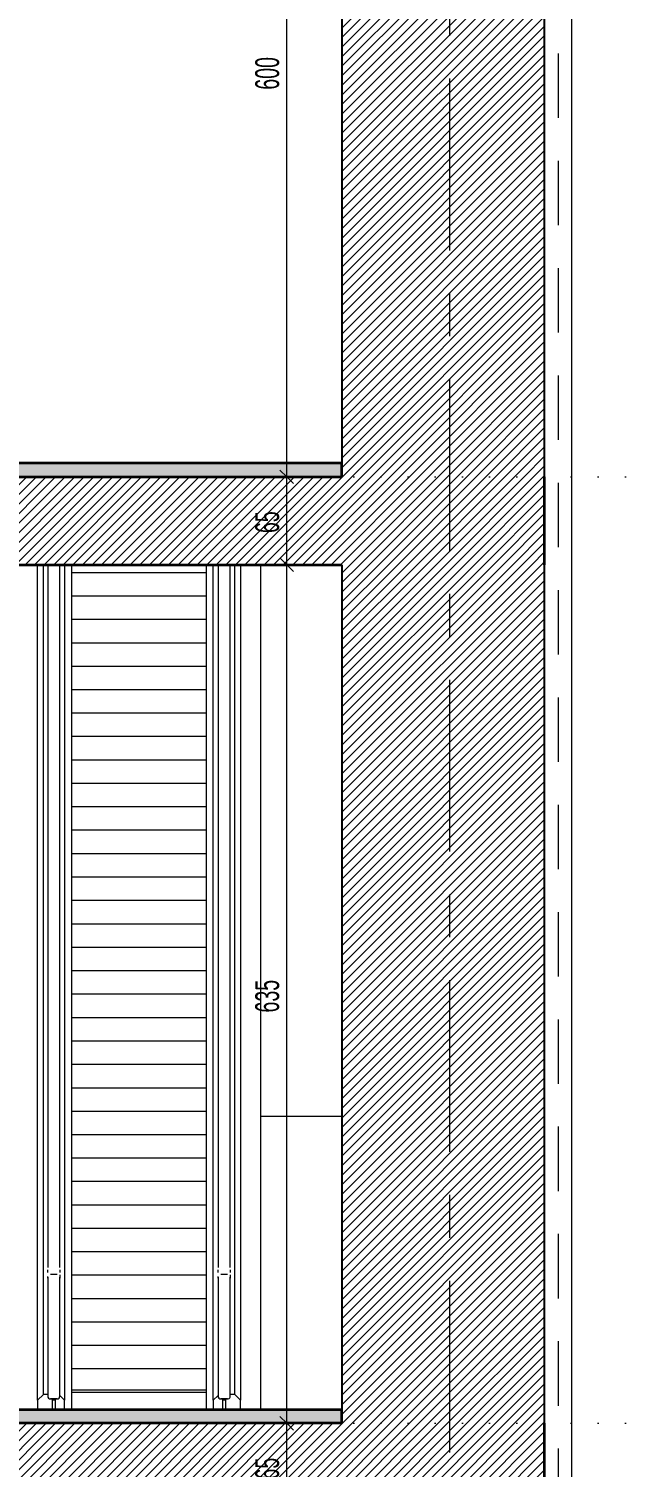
# Model space of a CAD drawing. Header units: centimetres. Extents: x 1976 to 8269, y 9888 to 14030.
# Drawn here: x 6319 to 6772, y 11598 to 12661 of the extents above; entities that cross this region are included whole.
import ezdxf

# ---------------------------------------------------------------- set-up
doc = ezdxf.new("R2010")
doc.units = ezdxf.units.CM
doc.header["$LTSCALE"] = 200
for name, pattern in [('Dot 1mm', [0.1, 0, -0.1]), ('Grid Line 1_4_', [1.11125, 0.635, -0.15875, 0.15875, -0.15875]), ('Overhead', [0.396875, 0.238125, -0.15875])]:
    doc.linetypes.add(name, pattern=pattern)
for name, color, linetype, lineweight in [('A-ANNO-DIMS', 211, 'Continuous', 9), ('A-ANNO-DIMS-100', 211, 'Continuous', 9), ('A-DETL', 90, 'Continuous', 9), ('A-FLOR', 192, 'Continuous', 9), ('A-FLOR-LEVL', 51, 'Continuous', 9), ('A-FLOR-OVHD', 1, 'Overhead', 9), ('A-FLOR-PATT', 8, 'Continuous', 9), ('A-GENM', 13, 'Continuous', 9), ('A-WALL', 113, 'Continuous', 9), ('A-WALL-PATT', 111, 'Continuous', 25), ('S-GRID', 1, 'Continuous', 9)]:
    doc.layers.add(name, color=color, linetype=linetype, lineweight=lineweight)
doc.styles.add('Swis721 LtCn BT_2', font='swisscl.ttf', dxfattribs={"width": 0.8, "height": 17.639445})
doc.dimstyles.new('IUAS_DIMENSION_INSIDE_100', dxfattribs={"dimscale": 30.48, "dimtxt": 18, "dimasz": 0.328084, "dimexe": 0.328084, "dimexo": 0.0625, "dimgap": 0, "dimtad": 1, "dimdec": 0, "dimdsep": 46, "dimtxsty": 'Swis721 LtCn BT_2', "dimblk1": 'OBLIQUE', "dimblk2": 'OBLIQUE', "dimsah": 1, "dimcen": 0.09, "dimdle": 0.328084, "dimazin": 0, "dimtfac": 1, "dimtdec": 4, "dimtix": 1, "dimtmove": 0, "dimatfit": 3, "dimfxl": 0.656168, "dimfxlon": 1, "dimtvp": 1, "dimtolj": 1, "dimtzin": 0, "dimarcsym": 2})
pattern_1 = [(45, (4932.762, 11977.5), (-3.535534, 3.535534), [])]
pattern_2 = [(50, (4932.76, 11977.5), (72.8738, -6.376), [7.62, -83.82]), (355, (4932.76, 11977.5), (-14.097, 76.4224), [6.096, -67.056]), (100.451, (4938.835, 11976.97), (58.777, 70.047), [6.476, -71.236]), (46.184, (4932.76, 11997.82), (108.4314, -16.8175), [11.43, -125.73]), (96.636, (4941.8, 11996.42), (94.961, 98.971), [9.714, -106.854]), (351.184, (4932.76, 11997.82), (94.962, 98.97), [9.144, -100.584]), (21, (4942.92, 11992.74), (60.6457, -40.9065), [7.62, -83.82]), (326, (4942.92, 11992.74), (24.721, 73.675), [6.096, -67.056]), (71.451, (4947.976, 11989.33), (85.367, 32.7687), [6.476, -71.236]), (37.5, (4932.762, 11977.5), (1.23552, 33.82243), [3.353, -62.89, 3.353, -64.719, -67.31]), (37.5, (4932.762, 11977.5), (1.23552, 33.82243), [-134.315, 3.353, -63.957]), (7.5, (4932.762, 11977.5), (26.72815, 40.07255), [3.353, -35.458, 3.353, -61.366, -25.654]), (7.5, (4932.762, 11977.5), (26.72815, 40.07255), [-103.53, 3.353, -22.301]), (327.5, (4910.105, 11977.5), (54.2363, -2.2921), [3.353, -22.047, 3.353, -75.895, -105.156]), (327.5, (4910.105, 11977.5), (54.2363, -2.2921), [-104.648, 3.353, -101.803]), (317.5, (4899.945, 11977.5), (59.2516, 10.1701), [3.353, -29.667, 3.353, -49.276, -74.676]), (317.5, (4899.945, 11977.5), (59.2516, 10.1701), [-85.649, 3.353, -71.323])]

# ---------------------------------------------------------------- blocks, each defined once
blk = doc.blocks.new('A-YURUYEN MERDIVEN - 1570-1863396-B')
at = {"layer": 'A-GENM'}
for p, q in [((6325.5, 11647), (6325.5, 12265)), ((6329.8, 11651.2), (6329.8, 12265)), ((6333, 12265), (6333, 11745.1)), ((6342, 11745.1), (6342, 12265)), ((6345.5, 12265), (6345.5, 11647)), ((6350.5, 12265), (6350.5, 11640)), ((6350.5, 12259.3), (6450.5, 12259.3)), ((6450.5, 11640), (6450.5, 12265)), ((6455.5, 11647), (6455.5, 12265)), ((6459, 12265), (6459, 11745.1)), ((6468, 11745.1), (6468, 12265)), ((6471.3, 11651.2), (6471.3, 12265)), ((6475.5, 12265), (6475.5, 11647)), ((6490.5, 12263), (6490.5, 11640)), ((6350.5, 12242), (6450.5, 12242)), ((6350.5, 12242), (6450.5, 12242)), ((6350.5, 12224.7), (6450.5, 12224.7)), ((6350.5, 12224.7), (6450.5, 12224.7)), ((6350.5, 12207.3), (6450.5, 12207.3)), ((6350.5, 12207.3), (6450.5, 12207.3)), ((6350.5, 12190), (6450.5, 12190)), ((6350.5, 12190), (6450.5, 12190)), ((6350.5, 12172.7), (6450.5, 12172.7)), ((6350.5, 12172.7), (6450.5, 12172.7)), ((6350.5, 12155.4), (6450.5, 12155.4)), ((6350.5, 12155.4), (6450.5, 12155.4)), ((6350.5, 12138.1), (6450.5, 12138.1)), ((6350.5, 12120.7), (6450.5, 12120.7)), ((6350.5, 12103.4), (6450.5, 12103.4)), ((6350.5, 12086.1), (6450.5, 12086.1)), ((6350.5, 12068.8), (6450.5, 12068.8)), ((6350.5, 12051.5), (6450.5, 12051.5)), ((6350.5, 12034.1), (6450.5, 12034.1)), ((6350.5, 12016.8), (6450.5, 12016.8)), ((6350.5, 11999.5), (6450.5, 11999.5)), ((6350.5, 11982.2), (6450.5, 11982.2)), ((6350.5, 11964.8), (6450.5, 11964.8)), ((6350.5, 11947.5), (6450.5, 11947.5)), ((6350.5, 11930.2), (6450.5, 11930.2)), ((6350.5, 11912.9), (6450.5, 11912.9)), ((6350.5, 11895.6), (6450.5, 11895.6)), ((6350.5, 11878.2), (6450.5, 11878.2)), ((6350.5, 11860.9), (6450.5, 11860.9)), ((6350.5, 11843.6), (6450.5, 11843.6)), ((6350.5, 11826.3), (6450.5, 11826.3)), ((6350.5, 11809), (6450.5, 11809)), ((6350.5, 11791.6), (6450.5, 11791.6)), ((6350.5, 11774.3), (6450.5, 11774.3)), ((6350.5, 11757), (6450.5, 11757)), ((6340, 11740), (6335, 11740)), ((6350.5, 11739.7), (6450.5, 11739.7)), ((6466, 11740), (6461, 11740)), ((6350.5, 11722.4), (6450.5, 11722.4)), ((6350.5, 11705), (6450.5, 11705)), ((6350.5, 11687.7), (6450.5, 11687.7)), ((6350.5, 11670.4), (6450.5, 11670.4)), ((6329.8, 11651.2), (6325.5, 11647)), ((6333, 11651.2), (6329.8, 11651.2)), ((6345.5, 11647), (6342, 11650.5)), ((6450.5, 11654.6), (6350.5, 11654.6)), ((6350.5, 11653.1), (6450.5, 11653.1)), ((6459, 11650.5), (6455.5, 11647)), ((6471.3, 11651.2), (6468, 11651.2)), ((6475.5, 11647), (6471.3, 11651.2)), ((6325.5, 11647), (6325.5, 11640)), ((6335, 11648), (6340, 11648)), ((6340, 11648), (6335, 11648)), ((6336.5, 11640), (6336.5, 11648)), ((6336.8, 11647), (6336.8, 11648)), ((6338.3, 11647), (6336.8, 11647)), ((6338.3, 11648), (6338.3, 11647)), ((6338.5, 11648), (6338.5, 11640)), ((6345.5, 11640), (6345.5, 11647)), ((6455.5, 11647), (6455.5, 11640)), ((6461, 11648), (6466, 11648)), ((6466, 11648), (6461, 11648)), ((6462.5, 11640), (6462.5, 11648)), ((6462.8, 11647), (6462.8, 11648)), ((6464.3, 11647), (6462.8, 11647)), ((6464.3, 11648), (6464.3, 11647)), ((6464.5, 11648), (6464.5, 11640)), ((6475.5, 11640), (6475.5, 11647))]:
    blk.add_line(p, q, dxfattribs=at)
at = {"layer": 'A-GENM', "flags": 128}
for points in [[(6333, 11741.6), (6333, 11742.2), (6333, 11743.3), (6333, 11743.4)], [(6333, 11737.4), (6333, 11737.6), (6333, 11738.1), (6333, 11738.5)], [(6333, 11738), (6333, 11738), (6333, 11737.9), (6333, 11737.7), (6333, 11737.4), (6333, 11737.1), (6333, 11736.7), (6333, 11736.3), (6333, 11735.8), (6333, 11735.2), (6333, 11734.5), (6333, 11733.8), (6333, 11733), (6333, 11732.2), (6333, 11731.3), (6333, 11730.3), (6333, 11729.3), (6333, 11728.2), (6333, 11727.1), (6333, 11725.9), (6333, 11724.7), (6333, 11723.4), (6333, 11722), (6333, 11720.7), (6333, 11719.2), (6333, 11717.8), (6333, 11716.3), (6333, 11714.7), (6333, 11713.2), (6333, 11711.6), (6333, 11709.9), (6333, 11708.3), (6333, 11706.6), (6333, 11704.9), (6333, 11703.2), (6333, 11701.5), (6333, 11699.7), (6333, 11698), (6333, 11696.2), (6333, 11694.5), (6333, 11692.7), (6333, 11691), (6333, 11689.2), (6333, 11687.5), (6333, 11685.7), (6333, 11684), (6333, 11682.3), (6333, 11680.6), (6333, 11678.9), (6333, 11677.3), (6333, 11675.7), (6333, 11674.1), (6333, 11672.6), (6333, 11671), (6333, 11669.5), (6333, 11668.1), (6333, 11666.7), (6333, 11665.3), (6333, 11664), (6333, 11662.8), (6333, 11661.6), (6333, 11660.4), (6333, 11659.3), (6333, 11658.2), (6333, 11657.2), (6333, 11656.3), (6333, 11655.4), (6333, 11654.6), (6333, 11653.9), (6333, 11653.2), (6333, 11652.5), (6333, 11652), (6333, 11651.5), (6333, 11651.1), (6333, 11650.7), (6333, 11650.4), (6333, 11650.2), (6333, 11650.1), (6333, 11650), (6333, 11650)], [(6342, 11743.4), (6342, 11742.3), (6342, 11741.6)], [(6342, 11739.8), (6342, 11739.6), (6342, 11738.9), (6342, 11738.2), (6342, 11737.6), (6342, 11737.4)], [(6342, 11650), (6342, 11650), (6342, 11650.1), (6342, 11650.3), (6342, 11650.6), (6342, 11650.9), (6342, 11651.3), (6342, 11651.7), (6342, 11652.2), (6342, 11652.8), (6342, 11653.5), (6342, 11654.2), (6342, 11655), (6342, 11655.8), (6342, 11656.7), (6342, 11657.7), (6342, 11658.7), (6342, 11659.8), (6342, 11660.9), (6342, 11662.1), (6342, 11663.3), (6342, 11664.6), (6342, 11666), (6342, 11667.3), (6342, 11668.8), (6342, 11670.2), (6342, 11671.7), (6342, 11673.3), (6342, 11674.8), (6342, 11676.4), (6342, 11678.1), (6342, 11679.7), (6342, 11681.4), (6342, 11683.1), (6342, 11684.8), (6342, 11686.5), (6342, 11688.3), (6342, 11690), (6342, 11691.8), (6342, 11693.5), (6342, 11695.3), (6342, 11697), (6342, 11698.8), (6342, 11700.5), (6342, 11702.3), (6342, 11704), (6342, 11705.7), (6342, 11707.4), (6342, 11709.1), (6342, 11710.7), (6342, 11712.3), (6342, 11713.9), (6342, 11715.4), (6342, 11717), (6342, 11718.5), (6342, 11719.9), (6342, 11721.3), (6342, 11722.7), (6342, 11724), (6342, 11725.2), (6342, 11726.4), (6342, 11727.6), (6342, 11728.7), (6342, 11729.8), (6342, 11730.8), (6342, 11731.7), (6342, 11732.6), (6342, 11733.4), (6342, 11734.1), (6342, 11734.8), (6342, 11735.5), (6342, 11736), (6342, 11736.5), (6342, 11736.9), (6342, 11737.3), (6342, 11737.6), (6342, 11737.8), (6342, 11737.9), (6342, 11738), (6342, 11738)], [(6342, 11736.1), (6342, 11736), (6342, 11736)], [(6459, 11741.6), (6459, 11742.2), (6459, 11743.3), (6459, 11743.4)], [(6459, 11737.4), (6459, 11737.6), (6459, 11738.1), (6459, 11738.5)], [(6459, 11738), (6459, 11738), (6459, 11737.9), (6459, 11737.7), (6459, 11737.4), (6459, 11737.1), (6459, 11736.7), (6459, 11736.3), (6459, 11735.8), (6459, 11735.2), (6459, 11734.5), (6459, 11733.8), (6459, 11733), (6459, 11732.2), (6459, 11731.3), (6459, 11730.3), (6459, 11729.3), (6459, 11728.2), (6459, 11727.1), (6459, 11725.9), (6459, 11724.7), (6459, 11723.4), (6459, 11722), (6459, 11720.7), (6459, 11719.2), (6459, 11717.8), (6459, 11716.3), (6459, 11714.7), (6459, 11713.2), (6459, 11711.6), (6459, 11709.9), (6459, 11708.3), (6459, 11706.6), (6459, 11704.9), (6459, 11703.2), (6459, 11701.5), (6459, 11699.7), (6459, 11698), (6459, 11696.2), (6459, 11694.5), (6459, 11692.7), (6459, 11691), (6459, 11689.2), (6459, 11687.5), (6459, 11685.7), (6459, 11684), (6459, 11682.3), (6459, 11680.6), (6459, 11678.9), (6459, 11677.3), (6459, 11675.7), (6459, 11674.1), (6459, 11672.6), (6459, 11671), (6459, 11669.5), (6459, 11668.1), (6459, 11666.7), (6459, 11665.3), (6459, 11664), (6459, 11662.8), (6459, 11661.6), (6459, 11660.4), (6459, 11659.3), (6459, 11658.2), (6459, 11657.2), (6459, 11656.3), (6459, 11655.4), (6459, 11654.6), (6459, 11653.9), (6459, 11653.2), (6459, 11652.5), (6459, 11652), (6459, 11651.5), (6459, 11651.1), (6459, 11650.7), (6459, 11650.4), (6459, 11650.2), (6459, 11650.1), (6459, 11650), (6459, 11650)], [(6468, 11743.4), (6468, 11742.3), (6468, 11741.6)], [(6468, 11739.8), (6468, 11739.6), (6468, 11738.9), (6468, 11738.2), (6468, 11737.6), (6468, 11737.4)], [(6468, 11650), (6468, 11650), (6468, 11650.1), (6468, 11650.3), (6468, 11650.6), (6468, 11650.9), (6468, 11651.3), (6468, 11651.7), (6468, 11652.2), (6468, 11652.8), (6468, 11653.5), (6468, 11654.2), (6468, 11655), (6468, 11655.8), (6468, 11656.7), (6468, 11657.7), (6468, 11658.7), (6468, 11659.8), (6468, 11660.9), (6468, 11662.1), (6468, 11663.3), (6468, 11664.6), (6468, 11666), (6468, 11667.3), (6468, 11668.8), (6468, 11670.2), (6468, 11671.7), (6468, 11673.3), (6468, 11674.8), (6468, 11676.4), (6468, 11678.1), (6468, 11679.7), (6468, 11681.4), (6468, 11683.1), (6468, 11684.8), (6468, 11686.5), (6468, 11688.3), (6468, 11690), (6468, 11691.8), (6468, 11693.5), (6468, 11695.3), (6468, 11697), (6468, 11698.8), (6468, 11700.5), (6468, 11702.3), (6468, 11704), (6468, 11705.7), (6468, 11707.4), (6468, 11709.1), (6468, 11710.7), (6468, 11712.3), (6468, 11713.9), (6468, 11715.4), (6468, 11717), (6468, 11718.5), (6468, 11719.9), (6468, 11721.3), (6468, 11722.7), (6468, 11724), (6468, 11725.2), (6468, 11726.4), (6468, 11727.6), (6468, 11728.7), (6468, 11729.8), (6468, 11730.8), (6468, 11731.7), (6468, 11732.6), (6468, 11733.4), (6468, 11734.1), (6468, 11734.8), (6468, 11735.5), (6468, 11736), (6468, 11736.5), (6468, 11736.9), (6468, 11737.3), (6468, 11737.6), (6468, 11737.8), (6468, 11737.9), (6468, 11738), (6468, 11738)], [(6468, 11736.1), (6468, 11736), (6468, 11736)]]:
    blk.add_lwpolyline(points, dxfattribs=at)
at = {"layer": 'A-GENM'}
for centre, start, end in [((6335, 11650), 180, 270), ((6340, 11650), 270, 0), ((6461, 11650), 180, 270), ((6466, 11650), 285, 0), ((6466, 11650), 270, 283.1596)]:
    blk.add_arc(centre, 2, start, end, dxfattribs=at)
blk = doc.blocks.new('DIMBLOCK21-B')
at = {"layer": 'A-ANNO-DIMS-100', "transparency": 16777216}
for p, q in [((6489.8, 11630), (6519.8, 11630)), ((6509.8, 11630), (6489.8, 11630)), ((6509.8, 11630), (6504.8, 11635)), ((6509.8, 11565), (6509.8, 11630)), ((6509.8, 11630), (6514.8, 11625)), ((6489.8, 11565), (6519.8, 11565)), ((6509.8, 11565), (6489.8, 11565)), ((6509.8, 11565), (6504.8, 11570)), ((6509.8, 11565), (6514.8, 11560))]:
    blk.add_line(p, q, dxfattribs=at)
at = {"layer": 'A-ANNO-DIMS-100', "color": 0, "transparency": 16777216, "insert": (6486.5, 11588.4), "char_height": 17.64, "width": 21.943, "attachment_point": 1, "rotation": 90, "line_spacing_factor": 0.971848, "style": 'Swis721 LtCn BT_2'}
blk.add_mtext('65', dxfattribs=at)
blk = doc.blocks.new('_Oblique')
at = {"color": 0, "linetype": 'ByBlock', "lineweight": -2}
blk.add_line((-0.5, -0.5), (0.5, 0.5), dxfattribs=at)
blk = doc.blocks.new('DIMBLOCK22-B')
at = {"layer": 'A-ANNO-DIMS-100', "transparency": 16777216}
for p, q in [((6509.8, 12265), (6504.8, 12270)), ((6489.8, 12265), (6519.8, 12265)), ((6509.8, 12265), (6489.8, 12265)), ((6509.8, 11630), (6509.8, 12265)), ((6509.8, 12265), (6514.8, 12260)), ((6489.8, 11630), (6519.8, 11630)), ((6509.8, 11630), (6489.8, 11630)), ((6509.8, 11630), (6504.8, 11635)), ((6509.8, 11630), (6514.8, 11625))]:
    blk.add_line(p, q, dxfattribs=at)
at = {"layer": 'A-ANNO-DIMS-100', "color": 0, "transparency": 16777216, "insert": (6486.5, 11933.8), "char_height": 17.64, "width": 32.914, "attachment_point": 1, "rotation": 90, "line_spacing_factor": 0.971848, "style": 'Swis721 LtCn BT_2'}
blk.add_mtext('635', dxfattribs=at)
blk = doc.blocks.new('DIMBLOCK23-B')
at = {"layer": 'A-ANNO-DIMS-100', "transparency": 16777216}
for p, q in [((6509.8, 12330), (6504.8, 12335)), ((6489.8, 12330), (6519.8, 12330)), ((6509.8, 12330), (6489.8, 12330)), ((6509.8, 12265), (6509.8, 12330)), ((6509.8, 12330), (6514.8, 12325)), ((6509.8, 12265), (6504.8, 12270)), ((6489.8, 12265), (6519.8, 12265)), ((6509.8, 12265), (6489.8, 12265)), ((6509.8, 12265), (6514.8, 12260))]:
    blk.add_line(p, q, dxfattribs=at)
at = {"layer": 'A-ANNO-DIMS-100', "color": 0, "transparency": 16777216, "insert": (6486.5, 12288.4), "char_height": 17.64, "width": 21.943, "attachment_point": 1, "rotation": 90, "line_spacing_factor": 0.971848, "style": 'Swis721 LtCn BT_2'}
blk.add_mtext('65', dxfattribs=at)
blk = doc.blocks.new('DIMBLOCK24-B')
at = {"layer": 'A-ANNO-DIMS-100', "transparency": 16777216}
for p, q in [((6489.8, 12930), (6519.8, 12930)), ((6509.8, 12930), (6489.8, 12930)), ((6509.8, 12930), (6504.8, 12935)), ((6509.8, 12330), (6509.8, 12930)), ((6509.8, 12930), (6514.8, 12925)), ((6509.8, 12330), (6504.8, 12335)), ((6489.8, 12330), (6519.8, 12330)), ((6509.8, 12330), (6489.8, 12330)), ((6509.8, 12330), (6514.8, 12325))]:
    blk.add_line(p, q, dxfattribs=at)
at = {"layer": 'A-ANNO-DIMS-100', "color": 0, "transparency": 16777216, "insert": (6486.5, 12616.3), "char_height": 17.64, "width": 32.914, "attachment_point": 1, "rotation": 90, "line_spacing_factor": 0.971848, "style": 'Swis721 LtCn BT_2'}
blk.add_mtext('600', dxfattribs=at)

msp = doc.modelspace()

# ---------------------------------------------------------------- hatches: boundary and pattern name
at = {"layer": 'A-FLOR-PATT'}
h = msp.add_hatch(dxfattribs=at)
h.set_pattern_fill('FP_2', color=256, style=0, pattern_type=2)
h.set_pattern_definition(pattern_2)
h.paths.add_polyline_path([(5845.5, 12330), (6550.5, 12330), (6550.5, 12340), (5580.5, 12340), (5580.5, 12330), (5664.8, 12330)], flags=0)
h.paths.add_polyline_path([(4610.5, 12330), (5230.5, 12330), (5230.5, 12340), (4610.5, 12340)], flags=0)
h.paths.add_polyline_path([(4590.5, 12330), (4590.5, 12340), (4140.5, 12340), (4140.5, 12330), (4400.2, 12330)], flags=0)
h.paths.add_polyline_path([(5250.5, 12330), (5560.5, 12330), (5560.5, 12340), (5250.5, 12340)], flags=0)
h = msp.add_hatch(dxfattribs=at)
h.set_pattern_fill('FP_1', color=256, style=0, pattern_type=2)
h.set_pattern_definition(pattern_1)
h.paths.add_polyline_path([(3990.5, 12265), (6700.5, 12265), (6700.5, 12330), (3990.5, 12330)], flags=0)
h = msp.add_hatch(dxfattribs=at)
h.set_pattern_fill('FP_2', color=256, style=0, pattern_type=2)
h.set_pattern_definition(pattern_2)
h.paths.add_polyline_path([(6550.5, 11630), (6550.5, 11640), (5580, 11640), (5580, 11630), (6477.8, 11630)], flags=0)
h.paths.add_polyline_path([(4174.4, 11630), (5507, 11630), (5507, 11640), (4140.5, 11640), (4140.5, 11630)], flags=0)
h.paths.add_polyline_path([(5522.2, 11630), (5564.8, 11630), (5564.8, 11640), (5522.2, 11640)], flags=0)
h = msp.add_hatch(dxfattribs=at)
h.set_pattern_fill('FP_1', color=256, style=0, pattern_type=2)
h.set_pattern_definition(pattern_1)
h.paths.add_polyline_path([(3990.5, 11565), (6700.5, 11565), (6700.5, 11630), (3990.5, 11630)], flags=0)
at = {"layer": 'A-WALL-PATT', "lineweight": 9}
h = msp.add_hatch(dxfattribs=at)
h.set_pattern_fill('FP_1', color=256, style=0, pattern_type=2)
h.set_pattern_definition(pattern_1)
h.paths.add_polyline_path([(6550.5, 10750), (6700.5, 10750), (6700.5, 11565), (6550.5, 11565), (6550.5, 10859.6)], flags=0)
h.paths.add_polyline_path([(6550.5, 11630), (6700.5, 11630), (6700.5, 12265), (6550.5, 12265), (6550.5, 11758.2)], flags=0)
h.paths.add_polyline_path([(6700.5, 12330), (6700.5, 12930), (6550.5, 12930), (6550.5, 12330), (6568.1, 12330)], flags=0)

# ---------------------------------------------------------------- linework, layer by layer
at = {"layer": 'A-DETL'}
msp.add_line((6720.5, 13050), (6720.5, 10555), dxfattribs=at)
at = {"layer": 'A-FLOR', "lineweight": 35}
for p, q in [((6550.5, 12340), (5580.5, 12340)), ((6550.5, 12330), (6550.5, 12340)), ((5580.5, 12330), (6550.5, 12330)), ((6700.5, 12265), (6700.5, 12330)), ((4140.5, 12265), (6550.5, 12265)), ((6550.5, 11640), (5580, 11640)), ((6550.5, 11630), (6550.5, 11640)), ((6550.5, 11630), (5580, 11630)), ((6700.5, 11565), (6700.5, 11630))]:
    msp.add_line(p, q, dxfattribs=at)
at = {"layer": 'A-FLOR-LEVL', "linetype": 'Dot 1mm'}
for p, q in [((1976.5, 12330), (8269.3, 12330)), ((1976.5, 11630), (8269.3, 11630))]:
    msp.add_line(p, q, dxfattribs=at)
at = {"layer": 'A-FLOR-OVHD'}
msp.add_line((6710.5, 13040), (6710.5, 10565), dxfattribs=at)
at = {"layer": 'A-WALL', "lineweight": 25}
for p, q in [((6550.5, 12930), (6550.5, 12340)), ((6700.5, 12330), (6700.5, 12930)), ((6550.5, 12265), (6550.5, 11640)), ((6700.5, 11630), (6700.5, 12265))]:
    msp.add_line(p, q, dxfattribs=at)
at = {"layer": 'A-WALL'}
for p, q in [((6490.5, 12265), (6490.5, 12263)), ((6550.5, 11856.8), (6490.5, 11856.8))]:
    msp.add_line(p, q, dxfattribs=at)
at = {"layer": 'S-GRID', "linetype": 'Grid Line 1_4_'}
msp.add_line((6630.5, 10497.2), (6630.5, 13939.9), dxfattribs=at)

# ---------------------------------------------------------------- block references
at = {"layer": 'A-GENM'}
msp.add_blockref('A-YURUYEN MERDIVEN - 1570-1863396-B', (0, 0), dxfattribs=at)

# ---------------------------------------------------------------- dimensions: what is measured, and where the dimension line sits
at = {"layer": 'A-ANNO-DIMS'}
for base, p1, p2, override, picture, middle in [((6509.8, 12930), (6489.8, 12330), (6489.8, 12930), {"dimpost": '<>', "dimfxl": 600}, 'DIMBLOCK24-B', (6500.8, 12630)), ((6509.8, 12330), (6489.8, 12265), (6489.8, 12330), {"dimpost": '<>', "dimfxl": 65}, 'DIMBLOCK23-B', (6500.8, 12297.5)), ((6509.8, 12265), (6489.8, 11630), (6489.8, 12265), {"dimpost": '<>', "dimfxl": 635}, 'DIMBLOCK22-B', (6500.8, 11947.5)), ((6509.8, 11630), (6489.8, 11565), (6489.8, 11630), {"dimpost": '<>', "dimfxl": 65}, 'DIMBLOCK21-B', (6500.8, 11597.5))]:
    dim = msp.add_linear_dim(base=base, p1=p1, p2=p2, angle=90, dimstyle='IUAS_DIMENSION_INSIDE_100', override=override, dxfattribs=at)
    dim.commit()
    dim.dimension.update_dxf_attribs({"geometry": picture, "text_midpoint": middle})

doc.saveas('drawing.dxf')
